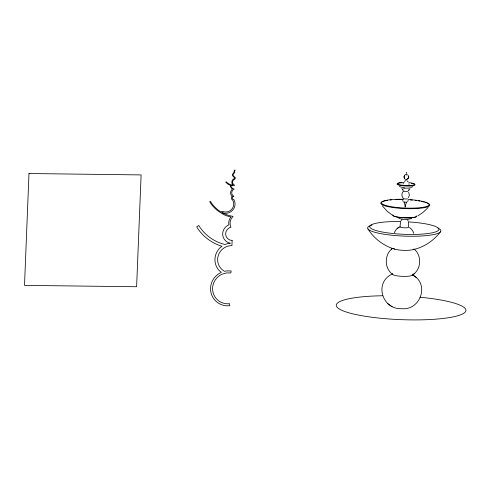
<?xml version="1.0" encoding="UTF-8"?>
<svg xmlns="http://www.w3.org/2000/svg" width="490" height="490" viewBox="0 0 490 490"><rect width="100%" height="100%" fill="white"/><g stroke="black" fill="none" stroke-linecap="round" stroke-linejoin="round"><path stroke-width="0.73" d="M405.291 206.945L405.916 203.742L406.792 202.131M408.133 200.33L407.656 201.617M408.666 226.754L408.544 222.374M403.129 184.05L403.233 183.303M403.913 176.951L405.016 174.85M404.317 176.859L404.581 175.91M408.795 177.013L408.488 178.256L407.11 179.426M400.514 222.08L400.067 226.239M394.395 232.744C395.252 230.19 397.163 228.181 399.515 226.919L397.096 228.561M410.001 188.791L408.672 190.579M401.022 220.788L401.708 219.569M408.446 197.739L409.377 195.044L408.654 192.105M408.127 178.054L407.46 178.776M406.149 173.001L406.884 173.013L406.259 172.86M440.632 231.623C433.773 240.749 423.63 247.505 412.402 249.808M392.282 248.602C384.105 254.635 384.313 268.655 392.686 274.425M413.652 274.167C421.474 268.373 421.682 255.18 414.154 249.067M403.466 191.174C401.494 192.98 401.396 196.337 403.197 198.297M428.125 207.509L422.919 212.501L417.976 215.765M408.311 190.169L408.678 189.82M404.354 181.374L405.671 180.553M403.993 201.966L405.01 205.292L405.016 206.933M406.792 202.205L403.901 202.101M391.51 249.122L392.735 248.289M412.225 275.135L414.424 273.641M392.711 273.843C373.466 282.13 382.084 309.919 401.831 308.688C420.291 310.568 429.895 284.102 412.739 275.037M412.678 186.739L411.33 187.4M411.772 218.473L407.931 219.318M405.873 174.489C404.673 174.875 408.299 174.967 407.006 174.526M406.296 179.254L406.008 179.107M401.561 219.085L398.768 218.313M394.769 249.165C383.805 245.98 374.048 238.679 367.996 228.983M400.655 187.015L399.387 186.255M406.743 180.589L408.433 182.102M416.249 277.42L412.188 274.663A9.861 1.795 2.3 0 1 402.572 276.348A9.861 1.795 2.3 0 1 392.649 273.953M387.351 303.426L392.11 306.667M391.884 214.816L387.094 211.196L382.329 205.843M409.456 227.519L411.41 229.081L412.88 231.102L413.756 233.448M404.856 179.009L403.907 176.835M402.97 190.371L401.794 188.491M402.737 189.207L403.025 189.618M407.943 175.616L408.201 176.039M404.765 178.342L404.36 177.454M403.099 201.451L402.719 200.355M407.558 219.783L408.139 221.045M408.574 175.867L408.807 177.129M408.954 183.646L408.997 184.405M420.016 297.228A64.894 11.827 2.3 0 1 453.685 316.785A64.894 11.827 2.3 0 1 348.194 312.602A64.894 11.827 2.3 0 1 382.721 295.752M409.242 182.66A8.575 1.562 2.3 0 1 412.629 185.251A8.575 1.562 2.3 0 1 398.78 184.522A8.575 1.562 2.3 0 1 404.109 182.39M413.15 183.658A9.047 1.648 2.3 0 1 412.255 185.845A9.047 1.648 2.3 0 1 400.042 185.404A9.047 1.648 2.3 0 1 398.811 183.138M399.307 183.046A9.047 1.648 2.3 0 1 401.776 182.782M411.459 183.291A9.047 1.648 2.3 0 1 412.641 183.53M410.344 187.37A4.453 0.809 2.3 0 1 406.002 188.136A4.453 0.809 2.3 0 1 401.524 187.051M407.796 191.088A2.027 0.367 2.3 0 1 405.555 191.418A2.027 0.367 2.3 0 1 403.907 190.849M407.423 198.756A1.954 0.355 2.3 0 1 405.255 198.983A1.954 0.355 2.3 0 1 403.546 198.524M408.072 199.497A23.839 4.343 2.3 0 1 425.302 206.841A23.839 4.343 2.3 0 1 384.877 205.157A23.839 4.343 2.3 0 1 403.221 199.295M427.77 203.246A24.524 4.471 2.3 0 1 417.805 208.464A24.524 4.471 2.3 0 1 386.028 206.161A24.524 4.471 2.3 0 1 387.706 200.337M390.083 200.036A24.524 4.471 2.3 0 1 391.369 199.914M395.583 199.657A24.524 4.471 2.3 0 1 403.148 199.602M410.234 199.951A24.524 4.471 2.3 0 1 412.317 200.128M415.067 200.422A24.524 4.471 2.3 0 1 416.518 200.6M418.607 200.906A24.524 4.471 2.3 0 1 419.918 201.121M421.339 201.384A24.524 4.471 2.3 0 1 424.499 202.113M425.265 202.333A24.524 4.471 2.3 0 1 427.237 203.013M416.733 216.249A12.011 2.187 2.3 0 1 403.405 217.652A12.011 2.187 2.3 0 1 392.882 214.81M416.733 215.851A12.072 2.199 2.3 0 1 404.967 217.909A12.072 2.199 2.3 0 1 392.821 214.981M407.147 219.238A2.499 0.453 2.3 0 1 405.346 219.551A2.499 0.453 2.3 0 1 402.7 219.293M402.37 219.177A2.499 0.453 2.3 0 1 402.18 218.938M408.513 227.115A4.22 0.766 2.3 0 1 403.852 227.807A4.22 0.766 2.3 0 1 400.428 226.625M408.354 221.884A34.612 6.309 2.3 0 1 433.46 232.523A34.612 6.309 2.3 0 1 374.856 230.159A34.612 6.309 2.3 0 1 400.814 221.578M437.901 228.089A36.664 6.682 2.3 0 1 402.694 236.045A36.664 6.682 2.3 0 1 371.947 225.02M413.615 249.098A10.21 1.862 2.3 0 1 412.96 249.545M411.661 249.918A10.21 1.862 2.3 0 1 400.979 250.194A10.21 1.862 2.3 0 1 393.384 248.363M404.501 188.08A3.877 0.704 2.3 0 1 403.619 187.958M28.99 173.534L24.5 285.376L136.618 286.748L141.108 174.912L28.99 173.534M232.138 240.468L231.929 245.619A13.904 13.512 -37.7 0 0 218.24 255.578A13.904 13.512 -37.7 0 0 224.028 271.025L224.769 271.344L226.19 270.933L231.176 270.933L230.833 272.936L226.423 272.942L222.154 274.167A15.784 15.343 -37.7 0 0 213.046 292.444A15.784 15.343 -37.7 0 0 229.596 303.702L229.779 305.717A17.848 17.346 -37.7 0 1 211.068 292.989A17.848 17.346 -37.7 0 1 221.364 272.324L219.306 270.676A16.611 16.146 -37.7 0 1 220.231 247.597L222.062 246.262L221.174 246.011A47.15 45.827 -37.7 0 1 198.585 229.73L196.674 226.882L198.756 225.474A44.639 43.383 -37.7 0 0 222.001 243.659L225.075 244.516L227.764 243.463L230.337 243.156L229.51 243.04A9.843 9.567 -37.7 0 1 227.875 225.296L228.848 224.91L228.757 224.34A10.817 10.517 -37.7 0 1 230.392 217.609L230.87 216.954L230.539 216.892A34.41 33.449 -37.7 0 1 223.661 214.547L221.603 213.279A34.227 33.271 -37.7 0 1 209.696 201.739L210.388 201.317A33.418 32.481 -37.7 0 0 220.016 211.362L221.247 212.115A1.286 1.25 -37.7 0 1 222.448 211.331L224.144 211.87A7.901 7.675 -37.7 0 0 231.696 209.328L232.677 207.974A7.901 7.675 -37.7 0 0 233.326 201.598L232.579 199.994A2.083 2.021 -37.7 0 1 232.229 196.514L231.874 196.196A5.145 5.004 -37.7 0 1 232.156 189.183L232.462 188.938L232.058 188.644A5.323 5.176 -37.7 0 1 230.22 185.3L229.651 184.963A10.529 10.235 -37.7 0 1 225.792 182.194L226.27 181.784A9.892 9.616 -37.7 0 0 232.836 185.061L232.817 184.853A4.036 3.926 -37.7 0 1 234.312 178.507A0.717 0.698 -37.7 0 0 234.594 177.398A2.615 2.542 -37.7 0 1 233.699 172.817L234.128 172.333A2.481 2.413 -37.7 0 1 234.581 170.11L235.249 170.116L234.949 170.398A2.003 1.948 -37.7 0 0 234.655 172.382L234.857 172.75A2.205 2.144 -37.7 0 0 234.686 177.006A1.299 1.262 -37.7 0 1 234.594 179.199A3.271 3.179 -37.7 0 0 234.361 185.049L234.398 185.673L233.589 185.71A10.529 10.235 -37.7 0 1 231.182 185.441L230.778 185.336L230.845 185.716A4.777 4.643 -37.7 0 0 232.811 188.521L234.196 189.115A4.018 3.908 -37.7 0 0 232.707 195.436L233.908 196.312A1.58 1.531 -37.7 0 0 232.285 197.844A1.58 1.531 -37.7 0 0 233.785 199.418A9.249 8.985 -37.7 0 1 233.828 208.605L232.683 210.192A9.249 8.985 -37.7 0 1 222.013 212.587A33.418 32.481 -37.7 0 0 230.778 215.937L233.105 216.372A9.469 9.206 -37.7 0 0 230.086 224.187L230.925 227.195L229.246 227.85A6.86 6.67 -37.7 0 0 232.138 240.468M405.934 179.469L406.596 179.524L405.934 179.469"/></g></svg>
